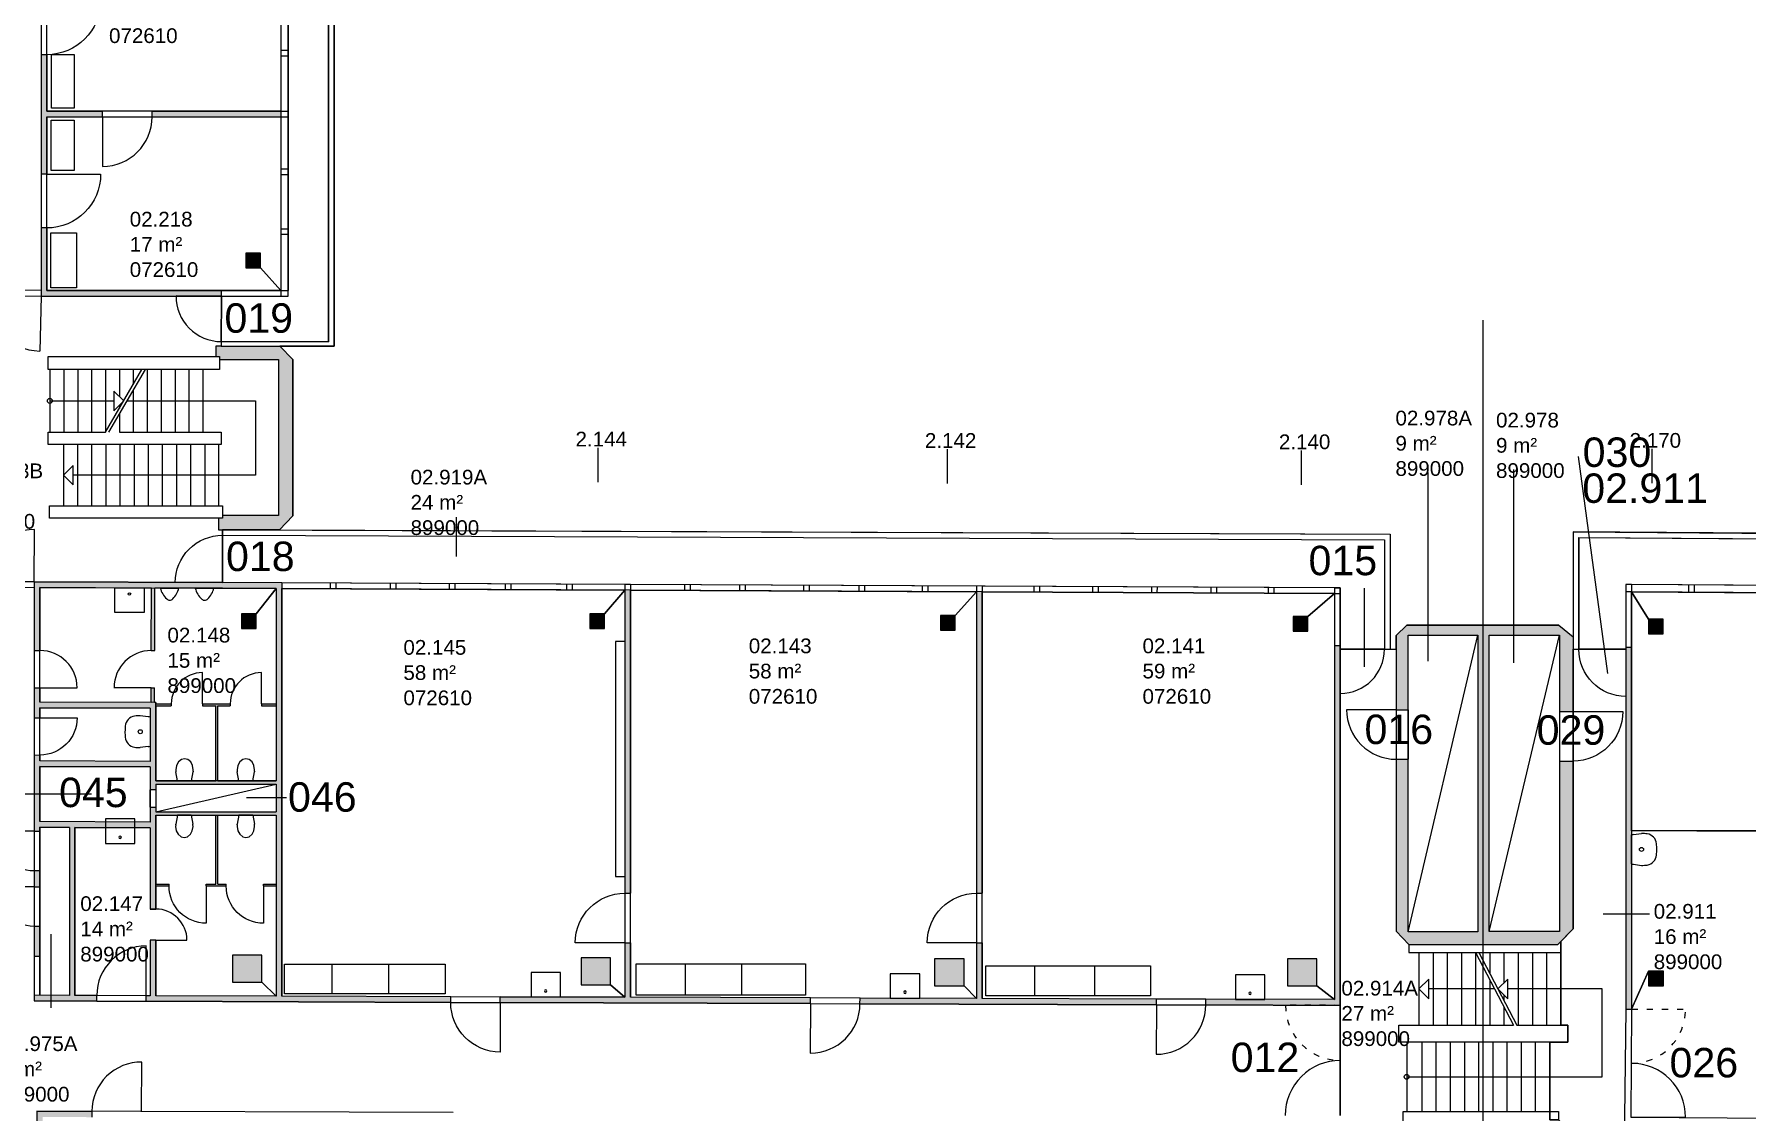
# Model space of a CAD drawing. Header units: metres. Extents: x -1 to 148, y -1 to 108.
# Drawn here: x 44.89 to 79.8, y 40.55 to 62.51 of the extents above; entities that cross this region are included whole.
import ezdxf

# ---------------------------------------------------------------- set-up
doc = ezdxf.new("R2010")
doc.units = ezdxf.units.M
doc.header["$MEASUREMENT"] = 0
doc.linetypes.add('ACAD_ISO03W100', pattern=[30, 12, -18])
doc.layers.get('0').update_dxf_attribs({"linetype": 'CONTINUOUS'})
doc.layers.add('Unchanged', color=8, linetype='CONTINUOUS')
doc.layers.add('Unchanged Layer Off', color=2, linetype='CONTINUOUS')
doc.styles.add('ARIAL', font='arial.ttf')

# ---------------------------------------------------------------- blocks, each defined once
blk = doc.blocks.new('Tuer')
at = {"layer": 'Unchanged'}
blk.add_line((0, 0), (0, 0.82), dxfattribs=at)
blk.add_arc((0, 0), 0.82, 90, 180, dxfattribs=at)
blk = doc.blocks.new('tueren')
at = {"layer": 'Unchanged', "linetype": 'ACAD_ISO03W100', "ltscale": 0.01}
blk.add_line((92.527, 97.642), (92.527, 98.708), dxfattribs=at)
at = {"layer": 'Unchanged'}
blk.add_line((94.658, 97.642), (94.658, 98.708), dxfattribs=at)
at = {"layer": 'Unchanged', "linetype": 'ACAD_ISO03W100', "ltscale": 0.01}
blk.add_arc((92.527, 97.642), 1.066, 360, 90, dxfattribs=at)
at = {"layer": 'Unchanged'}
blk.add_arc((94.658, 97.642), 1.066, 90, 180, dxfattribs=at)
blk = doc.blocks.new('Ausgussbecken')
at = {"layer": 'Unchanged'}
blk.add_lwpolyline([(-0.185, 0), (0.415, 0), (0.415, -0.5), (-0.185, -0.5)], close=True, dxfattribs=at)
at = {"layer": 'Unchanged', "linetype": 'Continuous'}
blk.add_circle((0.115, -0.124), 0.0253, dxfattribs=at)
blk = doc.blocks.new('Waschbecken')
at = {"layer": 'Unchanged', "linetype": 'Continuous'}
for p, q in [((-0.294, 0), (0.294, 0)), ((-0.302, -0.041), (-0.325, -0.203)), ((0.302, -0.041), (0.325, -0.203))]:
    blk.add_line(p, q, dxfattribs=at)
blk.add_circle((0, -0.201), 0.0409, dxfattribs=at)
for centre, radius, start, end in [((-0.217, -0.036), 0.0852, 154.6521, 183.1417), ((0.217, -0.036), 0.0852, 356.8585, 25.3109), ((0.288, -0.222), 0.613, 178.1599, 188.9411), ((-0.095, -0.283), 0.226, 188.9945, 265.2303), ((0.095, -0.283), 0.226, 274.824, 351.059), ((-0.288, -0.222), 0.613, 351.059, 1.8403), ((0.222, 3.518), 4.039, 265.2289, 266.846), ((-0.209, 3.3), 3.821, 273.1336, 274.8472)]:
    blk.add_arc(centre, radius, start, end, dxfattribs=at)
blk = doc.blocks.new('Urinal')
at = {"layer": 'Unchanged', "linetype": 'Continuous'}
blk.add_line((-0.19, 0), (0.19, 0), dxfattribs=at)
for centre, radius, start, end in [((0.239, 0.104), 0.441, 193.5791, 227.6623), ((0, -0.164), 0.0828, 225.0232, 318.9322), ((-0.239, 0.104), 0.441, 313.1365, 346.4209)]:
    blk.add_arc(centre, radius, start, end, dxfattribs=at)
blk = doc.blocks.new('WC')
at = {"layer": 'Unchanged', "linetype": 'Continuous'}
for p, q in [((-0.141, 0), (-0.176, -0.182)), ((0.141, 0), (-0.141, 0)), ((0.141, 0), (0.176, -0.182)), ((-0.176, -0.194), (-0.177, -0.226)), ((-0.177, -0.226), (-0.163, -0.315)), ((-0.176, -0.194), (-0.176, -0.182)), ((-0.163, -0.315), (-0.126, -0.385)), ((0.126, -0.385), (0.163, -0.315)), ((0.163, -0.315), (0.177, -0.226)), ((0.176, -0.194), (0.176, -0.182)), ((0.177, -0.226), (0.176, -0.194)), ((-0.126, -0.385), (-0.065, -0.436)), ((-0.065, -0.436), (0, -0.451)), ((0, -0.451), (0.065, -0.436)), ((0.065, -0.436), (0.126, -0.385))]:
    blk.add_line(p, q, dxfattribs=at)
blk = doc.blocks.new('Raumstempel')
at = {"layer": 'Unchanged', "linetype": 'ByBlock', "style": 'ARIAL'}
for tag, p in [('HOERSAALNUMMER', (0, 1.029)), ('ANZAHL PLAETZE', (0, 0.514)), ('RAUMNUMMER', (0, 0)), ('FLÄCHE', (0, -0.514)), ('INSTITUTSNUMMER1', (0, -1.029)), ('INSTITUTSNUMMER2', (0, -1.543))]:
    blk.add_attdef(tag, p, '', height=0.3, dxfattribs=at)

msp = doc.modelspace()

# ---------------------------------------------------------------- hatches: boundary and pattern name
at = {"layer": 'Unchanged'}
h = msp.add_hatch(color=256, dxfattribs=at)
h.paths.add_polyline_path([(45.031, 59.658), (45.146, 59.658), (45.146, 60.824), (46.285, 60.824), (46.285, 60.939), (45.146, 60.939), (45.146, 62.09), (45.031, 62.09)])
h.paths.add_polyline_path([(48.708, 57.167), (48.708, 57.282), (45.146, 57.282), (45.146, 58.558), (45.031, 58.558), (45.031, 57.167)])
h.paths.add_polyline_path([(49.917, 60.824), (49.917, 60.939), (47.295, 60.939), (47.295, 60.824)])
for points in [[(49.504, 57.744), (49.504, 58.044), (49.204, 58.044), (49.204, 57.744)], [(49.87, 52.695), (48.731, 52.695), (48.731, 52.645), (48.647, 52.645), (48.647, 52.409), (49.891, 52.405), (50.164, 52.694), (50.164, 55.876), (49.901, 56.148), (48.592, 56.148), (48.592, 55.936), (48.67, 55.936), (48.67, 55.876), (49.87, 55.876)], [(49.939, 51.326), (48.73, 51.33), (48.73, 51.215), (49.824, 51.211), (49.939, 51.211)], [(49.419, 50.393), (49.419, 50.693), (49.119, 50.693), (49.119, 50.393)], [(56.519, 50.396), (56.519, 50.696), (56.219, 50.696), (56.219, 50.396)], [(63.666, 50.359), (63.666, 50.659), (63.366, 50.659), (63.366, 50.359)], [(70.857, 50.342), (70.857, 50.642), (70.557, 50.642), (70.557, 50.342)], [(75.97, 50.461), (72.873, 50.461), (72.655, 50.249), (72.655, 49.972), (72.902, 49.972), (72.902, 50.26), (74.32, 50.26), (74.549, 50.26), (75.983, 50.26), (75.983, 49.972), (76.264, 49.972), (76.264, 50.223)], [(78.1, 50.284), (78.1, 50.584), (77.8, 50.584), (77.8, 50.284)], [(77.454, 50.011), (77.339, 50.011), (77.339, 42.634), (77.454, 42.633)], [(48.935, 43.734), (48.935, 43.184), (49.535, 43.184), (49.535, 43.734)], [(56.042, 43.684), (56.042, 43.134), (56.642, 43.134), (56.642, 43.684)], [(63.247, 43.66), (63.247, 43.11), (63.847, 43.11), (63.847, 43.66)], [(70.44, 43.66), (70.44, 43.11), (71.04, 43.11), (71.04, 43.66)], [(78.101, 43.112), (78.101, 43.412), (77.801, 43.412), (77.801, 43.112)]]:
    msp.add_hatch(color=256, dxfattribs=at).paths.add_polyline_path(points)
h = msp.add_hatch(color=256, dxfattribs=at)
h.paths.add_polyline_path([(48.73, 51.33), (44.893, 51.343), (44.893, 49.946), (45.008, 49.946), (45.008, 51.228), (47.283, 51.22), (47.279, 49.946), (47.349, 49.946), (47.353, 51.22), (48.73, 51.215)])
h.paths.add_polyline_path([(47.686, 48.86), (47.371, 48.86), (47.371, 48.884), (47.345, 48.884), (47.346, 49.186), (47.276, 49.186), (47.275, 48.884), (45.008, 48.892), (45.008, 49.186), (44.893, 49.186), (44.893, 48.577), (45.008, 48.576), (45.008, 48.777), (47.256, 48.769), (47.256, 47.687), (45.008, 47.695), (45.008, 47.816), (44.893, 47.817), (44.893, 46.261), (45.008, 46.261), (45.008, 46.343), (45.608, 46.341), (45.608, 42.916), (44.893, 42.918), (44.893, 42.803), (46.167, 42.799), (46.167, 42.914), (45.723, 42.916), (45.723, 46.34), (47.256, 46.335), (47.256, 44.677), (47.371, 44.677), (47.371, 45.147), (47.64, 45.147), (47.64, 45.187), (47.371, 45.187), (47.371, 46.587), (48.597, 46.587), (48.597, 45.187), (48.4, 45.187), (48.4, 45.147), (48.806, 45.147), (48.806, 45.187), (48.637, 45.187), (48.637, 46.587), (49.824, 46.587), (49.824, 45.187), (49.566, 45.187), (49.566, 45.147), (49.824, 45.147), (49.824, 42.902), (47.371, 42.91), (47.371, 44.042), (47.256, 44.042), (47.256, 42.91), (47.177, 42.911), (47.177, 42.796), (53.383, 42.775), (53.383, 42.89), (49.939, 42.902), (49.939, 51.211), (49.824, 51.211), (49.824, 48.86), (49.523, 48.86), (49.523, 48.82), (49.824, 48.82), (49.824, 47.29), (48.637, 47.29), (48.637, 48.82), (48.888, 48.82), (48.888, 48.86), (48.321, 48.86), (48.321, 48.82), (48.597, 48.82), (48.597, 47.29), (47.371, 47.29), (47.371, 48.82), (47.686, 48.82)])
h.paths.add_polyline_path([(47.256, 47.572), (47.256, 47.104), (47.371, 47.104), (47.371, 47.22), (49.824, 47.22), (49.824, 46.657), (47.371, 46.657), (47.371, 46.75), (47.256, 46.75), (47.256, 46.45), (45.008, 46.458), (45.008, 47.58)], flags=16)
h.paths.add_polyline_path([(45.008, 45.461), (44.893, 45.461), (44.893, 45.13), (45.008, 45.13)], flags=17)
h.paths.add_polyline_path([(45.008, 44.33), (44.893, 44.33), (44.893, 43.718), (45.008, 43.718)], flags=17)
h = msp.add_hatch(color=256, dxfattribs=at)
h.paths.add_polyline_path([(64.218, 51.144), (64.103, 51.144), (64.103, 44.999), (64.218, 44.999)])
h.paths.add_polyline_path([(56.932, 44.999), (57.047, 44.999), (57.047, 51.177), (56.932, 51.178)])
h = msp.add_hatch(color=256, dxfattribs=at)
h.paths.add_polyline_path([(60.715, 42.75), (60.716, 42.865), (57.047, 42.878), (57.047, 43.989), (56.932, 43.989), (56.932, 42.878), (54.393, 42.887), (54.393, 42.772)])
h.paths.add_polyline_path([(67.766, 42.727), (67.766, 42.842), (64.218, 42.854), (64.218, 43.989), (64.103, 43.989), (64.103, 42.854), (61.726, 42.862), (61.725, 42.747)])
h.paths.add_polyline_path([(68.776, 42.838), (68.776, 42.723), (71.514, 42.714), (71.514, 50.047), (71.399, 50.047), (71.399, 42.83)])
h = msp.add_hatch(color=256, dxfattribs=at)
h.paths.add_polyline_path([(76.264, 49.972), (75.983, 49.972), (75.983, 48.704), (76.264, 48.704)], flags=17)
h.paths.add_polyline_path([(74.549, 50.26), (74.32, 50.26), (74.32, 44.215), (72.902, 44.215), (72.902, 47.729), (72.655, 47.729), (72.655, 44.224), (72.912, 43.957), (75.951, 43.957), (76.264, 44.274), (76.264, 47.694), (75.983, 47.694), (75.983, 44.22), (74.549, 44.22)])
h.paths.add_polyline_path([(72.902, 49.972), (72.655, 49.972), (72.655, 48.739), (72.902, 48.739)], flags=17)
h = msp.add_hatch(color=256, dxfattribs=at)
h.paths.add_polyline_path([(45.062, 40.44), (46.068, 40.434), (46.068, 40.555), (44.947, 40.556), (44.947, 34.446), (45.062, 34.446), (45.062, 36.835), (46.068, 36.832), (49.752, 36.82), (49.752, 36.935), (46.069, 36.947), (45.062, 36.95)])
h.paths.add_polyline_path([(45.062, 33.436), (44.947, 33.436), (44.947, 30.926), (45.062, 30.926), (45.062, 32.206)])
h.paths.add_polyline_path([(45.062, 29.916), (44.947, 29.916), (44.947, 27.242), (45.062, 27.242), (45.062, 28.649)])
h.paths.add_polyline_path([(46.068, 29.811), (45.062, 29.811), (45.062, 29.692), (46.068, 29.692)])
h.paths.add_polyline_path([(49.847, 29.795), (47.079, 29.804), (47.078, 29.689), (49.847, 29.68), (49.847, 29.68)])
h.paths.add_polyline_path([(49.847, 32.19), (45.062, 32.206), (45.062, 32.085), (49.847, 32.075), (49.847, 32.075)])

# ---------------------------------------------------------------- linework, layer by layer
for p, q in [((50.888, 56.239), (50.888, 84.891)), ((51.003, 56.148), (51.003, 84.776)), ((49.917, 64.586), (49.917, 60.939)), ((50.067, 64.586), (50.067, 60.939)), ((49.917, 62.18), (50.067, 62.18)), ((45.146, 62.09), (45.031, 62.09)), ((45.031, 62.09), (45.031, 59.658)), ((45.146, 62.09), (45.146, 60.939)), ((49.917, 62.065), (50.067, 62.065)), ((45.146, 60.939), (46.285, 60.939)), ((45.146, 60.824), (46.285, 60.824)), ((45.146, 60.824), (45.146, 59.658)), ((46.285, 60.824), (46.285, 60.939)), ((47.295, 60.824), (47.295, 60.939)), ((47.295, 60.939), (49.917, 60.939)), ((47.295, 60.824), (49.917, 60.824)), ((49.917, 60.939), (49.917, 57.282)), ((49.917, 60.939), (50.067, 60.939)), ((49.917, 60.824), (50.067, 60.824)), ((50.067, 60.939), (50.067, 57.282)), ((49.917, 59.764), (50.067, 59.764)), ((45.146, 59.658), (45.031, 59.658)), ((49.917, 59.649), (50.067, 59.649)), ((45.146, 58.558), (45.031, 58.558)), ((45.031, 58.558), (45.031, 57.167)), ((45.146, 58.558), (45.146, 57.282)), ((49.917, 58.544), (50.067, 58.544)), ((49.917, 58.429), (50.067, 58.429)), ((45.146, 57.282), (48.708, 57.282)), ((48.708, 57.167), (48.708, 57.282)), ((48.708, 57.282), (50.067, 57.282)), ((49.917, 57.282), (49.917, 57.167)), ((50.067, 57.167), (50.067, 57.282)), ((45.031, 57.167), (45.007, 56.05)), ((45.031, 57.167), (48.708, 57.167)), ((48.708, 57.167), (48.705, 56.242)), ((48.708, 57.167), (50.067, 57.167)), ((48.705, 56.242), (50.888, 56.239)), ((48.705, 56.242), (48.705, 56.148)), ((45.177, 55.671), (45.177, 55.936)), ((45.177, 55.936), (48.67, 55.936)), ((48.705, 56.148), (48.592, 56.148)), ((48.592, 56.148), (48.592, 55.936)), ((48.67, 55.936), (48.67, 55.817)), ((48.67, 55.876), (49.87, 55.876)), ((48.705, 56.148), (49.901, 56.148)), ((49.87, 55.876), (49.87, 52.695)), ((49.901, 56.148), (51.003, 56.148)), ((50.164, 55.876), (49.901, 56.148)), ((50.164, 52.694), (50.164, 55.876)), ((48.67, 55.671), (45.177, 55.671)), ((45.211, 55.671), (45.211, 54.396)), ((45.494, 55.671), (45.494, 54.396)), ((45.778, 55.671), (45.778, 54.396)), ((46.062, 55.671), (46.062, 54.396)), ((46.345, 55.671), (46.345, 54.396)), ((46.345, 54.396), (47.089, 55.671)), ((46.415, 54.398), (47.159, 55.672)), ((46.629, 55.671), (46.629, 55.122)), ((46.912, 55.671), (46.912, 55.368)), ((47.196, 55.671), (47.196, 54.396)), ((47.48, 55.671), (47.48, 54.396)), ((47.763, 55.671), (47.763, 54.396)), ((48.047, 55.671), (48.047, 54.396)), ((48.327, 55.671), (48.327, 54.396)), ((48.67, 55.817), (48.67, 55.671)), ((46.517, 55.234), (46.517, 54.834)), ((46.517, 55.234), (46.717, 55.034)), ((46.912, 55.249), (46.912, 54.396)), ((45.211, 55.034), (46.517, 55.034)), ((46.717, 55.034), (46.517, 54.834)), ((46.629, 54.945), (46.629, 54.882)), ((46.787, 55.034), (49.401, 55.034)), ((49.401, 55.034), (49.401, 53.52)), ((46.629, 54.763), (46.629, 54.396)), ((45.487, 54.146), (45.487, 52.894)), ((45.775, 54.146), (45.775, 52.894)), ((46.063, 54.146), (46.063, 52.894)), ((46.351, 54.146), (46.351, 52.894)), ((46.639, 54.146), (46.639, 52.894)), ((46.927, 54.146), (46.927, 52.894)), ((47.215, 54.146), (47.215, 52.894)), ((47.503, 54.146), (47.503, 52.894)), ((47.791, 54.146), (47.791, 52.894)), ((48.079, 54.146), (48.079, 52.894)), ((48.367, 54.146), (48.367, 52.894)), ((48.653, 52.894), (48.653, 54.146)), ((45.487, 53.52), (45.687, 53.72)), ((45.687, 53.32), (45.487, 53.52)), ((45.687, 53.32), (45.687, 53.72)), ((49.401, 53.52), (45.687, 53.52)), ((73.303, 53.577), (73.303, 49.726)), ((75.044, 53.634), (75.044, 49.698)), ((45.201, 52.645), (45.201, 52.894)), ((45.201, 52.894), (48.731, 52.894)), ((48.731, 52.894), (48.731, 52.645)), ((44.893, 51.343), (44.897, 52.413)), ((48.731, 52.645), (45.201, 52.645)), ((48.647, 52.645), (48.647, 52.409)), ((48.647, 52.409), (48.731, 52.409)), ((48.73, 52.294), (48.731, 52.409)), ((49.87, 52.695), (48.731, 52.695)), ((48.731, 52.409), (49.891, 52.405)), ((49.891, 52.405), (50.164, 52.694)), ((49.891, 52.405), (72.53, 52.317)), ((53.493, 52.664), (53.493, 51.865)), ((76.264, 52.365), (104.79, 52.162)), ((76.264, 52.365), (76.264, 50.223)), ((48.73, 52.294), (72.415, 52.203)), ((48.73, 52.294), (48.73, 51.33)), ((72.415, 52.203), (72.415, 49.972)), ((72.53, 52.317), (72.53, 49.972)), ((76.379, 52.249), (104.905, 52.046)), ((76.379, 52.249), (76.379, 49.972)), ((44.893, 51.343), (44.893, 49.946)), ((48.73, 51.33), (44.893, 51.343)), ((49.939, 51.326), (48.73, 51.33)), ((49.939, 51.326), (49.939, 51.211)), ((57.047, 51.292), (49.939, 51.326)), ((50.923, 51.321), (50.923, 51.206)), ((51.038, 51.321), (51.038, 51.206)), ((52.151, 51.316), (52.151, 51.2)), ((52.266, 51.315), (52.266, 51.2)), ((45.008, 51.228), (45.008, 49.946)), ((47.283, 51.22), (45.008, 51.228)), ((47.279, 49.946), (47.283, 51.22)), ((47.349, 49.946), (47.353, 51.22)), ((48.73, 51.215), (47.353, 51.22)), ((49.824, 51.211), (48.73, 51.215)), ((49.824, 51.211), (49.824, 48.86)), ((57.047, 51.177), (49.939, 51.211)), ((49.939, 51.211), (49.939, 42.902)), ((53.352, 51.31), (53.352, 51.195)), ((53.467, 51.309), (53.467, 51.194)), ((54.494, 51.305), (54.493, 51.189)), ((54.609, 51.304), (54.608, 51.189)), ((55.744, 51.299), (55.743, 51.184)), ((55.859, 51.298), (55.858, 51.183)), ((56.932, 51.293), (56.932, 51.178)), ((56.932, 51.178), (56.932, 44.999)), ((57.047, 51.293), (57.047, 51.177)), ((64.218, 51.259), (57.047, 51.292)), ((57.047, 51.177), (57.047, 44.999)), ((64.218, 51.144), (57.047, 51.177)), ((58.147, 51.287), (58.146, 51.172)), ((58.262, 51.287), (58.261, 51.172)), ((59.266, 51.282), (59.266, 51.167)), ((59.381, 51.282), (59.381, 51.166)), ((60.571, 51.276), (60.571, 51.161)), ((60.686, 51.275), (60.686, 51.16)), ((61.701, 51.271), (61.7, 51.156)), ((61.816, 51.27), (61.815, 51.155)), ((62.992, 51.265), (62.991, 51.15)), ((63.107, 51.264), (63.106, 51.149)), ((64.103, 51.259), (64.103, 51.144)), ((64.103, 51.144), (64.103, 44.999)), ((71.399, 51.225), (64.218, 51.259)), ((64.218, 51.259), (64.218, 51.144)), ((71.399, 51.11), (64.218, 51.144)), ((64.218, 51.144), (64.218, 44.999)), ((65.269, 51.254), (65.268, 51.139)), ((65.384, 51.253), (65.383, 51.138)), ((66.467, 51.248), (66.466, 51.133)), ((66.582, 51.248), (66.581, 51.133)), ((67.665, 51.243), (67.664, 51.128)), ((67.78, 51.242), (67.779, 51.127)), ((68.877, 51.237), (68.876, 51.122)), ((68.992, 51.236), (68.991, 51.121)), ((70.043, 51.231), (70.043, 51.116)), ((70.158, 51.231), (70.158, 51.116)), ((71.399, 51.225), (71.399, 50.047)), ((71.399, 51.225), (71.514, 51.225)), ((71.399, 51.11), (71.514, 51.11)), ((71.514, 51.225), (71.514, 50.047)), ((77.339, 51.291), (77.339, 50.011)), ((77.454, 51.291), (77.339, 51.291)), ((77.454, 51.141), (77.339, 51.141)), ((77.454, 51.291), (77.454, 50.011)), ((82.309, 51.259), (77.454, 51.291)), ((82.309, 51.109), (77.454, 51.141)), ((78.615, 51.283), (78.614, 51.133)), ((78.73, 51.282), (78.729, 51.132)), ((72.873, 50.461), (72.655, 50.249)), ((75.97, 50.461), (76.264, 50.223)), ((44.893, 49.946), (45.008, 49.946)), ((47.279, 49.946), (47.349, 49.946)), ((56.932, 50.13), (56.744, 50.13)), ((56.744, 50.13), (56.744, 45.338)), ((71.399, 50.047), (71.514, 50.047)), ((71.399, 50.047), (71.399, 42.83)), ((71.514, 50.047), (71.514, 42.714)), ((71.514, 49.972), (72.415, 49.972)), ((72.415, 49.972), (72.655, 49.972)), ((72.902, 50.26), (74.32, 50.26)), ((72.902, 49.972), (72.902, 50.26)), ((72.902, 44.215), (74.32, 50.26)), ((72.902, 48.739), (72.902, 49.972)), ((74.32, 50.26), (74.32, 44.215)), ((74.549, 44.22), (74.549, 50.26)), ((74.549, 50.26), (75.983, 50.26)), ((74.549, 44.22), (75.983, 50.26)), ((75.983, 50.26), (75.983, 49.972)), ((75.983, 49.972), (75.983, 48.704)), ((76.264, 49.972), (76.379, 49.972)), ((76.379, 49.972), (77.339, 49.971)), ((77.339, 50.011), (77.454, 50.011)), ((77.339, 50.011), (77.339, 42.634)), ((77.454, 50.011), (77.454, 42.633)), ((44.893, 49.186), (45.008, 49.186)), ((44.893, 49.186), (44.893, 48.577)), ((45.008, 49.186), (45.008, 48.892)), ((47.275, 48.884), (45.008, 48.892)), ((47.276, 49.186), (46.516, 49.186)), ((47.275, 48.884), (47.276, 49.186)), ((47.276, 49.186), (47.346, 49.186)), ((47.345, 48.884), (47.346, 49.186)), ((47.371, 48.884), (47.345, 48.884)), ((47.371, 48.884), (47.371, 48.86)), ((44.893, 48.577), (45.008, 48.576)), ((47.256, 48.769), (45.008, 48.777)), ((45.008, 48.777), (45.008, 48.576)), ((47.256, 48.769), (47.256, 47.687)), ((47.371, 48.86), (47.686, 48.86)), ((47.371, 48.82), (47.686, 48.82)), ((47.371, 48.82), (47.371, 47.29)), ((47.686, 48.86), (47.686, 48.82)), ((48.321, 48.86), (48.321, 48.82)), ((48.321, 48.86), (48.888, 48.86)), ((48.321, 48.82), (48.597, 48.82)), ((48.597, 47.29), (48.597, 48.82)), ((48.637, 47.29), (48.637, 48.82)), ((48.637, 48.82), (48.888, 48.82)), ((48.888, 48.86), (48.888, 48.82)), ((49.523, 48.86), (49.523, 48.82)), ((49.523, 48.86), (49.824, 48.86)), ((49.523, 48.82), (49.824, 48.82)), ((49.824, 48.82), (49.824, 47.29)), ((72.655, 48.739), (72.902, 48.739)), ((72.902, 48.739), (72.902, 47.729)), ((75.983, 48.704), (76.264, 48.704)), ((75.983, 48.704), (75.983, 47.694)), ((44.893, 47.817), (45.008, 47.816)), ((44.893, 47.817), (44.893, 46.261)), ((45.008, 47.816), (45.008, 47.695)), ((47.256, 47.687), (45.008, 47.695)), ((47.256, 47.572), (45.008, 47.58)), ((45.008, 47.58), (45.008, 46.458)), ((47.256, 47.572), (47.256, 47.104)), ((72.655, 47.729), (72.902, 47.729)), ((72.902, 44.215), (72.902, 47.729)), ((75.983, 47.694), (76.264, 47.694)), ((75.983, 47.694), (75.983, 44.22)), ((47.371, 47.29), (48.597, 47.29)), ((47.371, 47.22), (49.824, 47.22)), ((47.371, 46.657), (49.824, 47.22)), ((47.371, 47.22), (47.371, 47.104)), ((48.637, 47.29), (49.824, 47.29)), ((49.824, 47.22), (49.824, 46.657)), ((44.302, 47.024), (46.058, 47.024)), ((47.371, 47.104), (47.256, 47.104)), ((47.256, 46.45), (45.008, 46.458)), ((47.256, 46.75), (47.371, 46.75)), ((47.256, 46.75), (47.256, 46.45)), ((47.371, 46.75), (47.371, 46.657)), ((47.371, 46.657), (49.824, 46.657)), ((47.371, 46.587), (48.597, 46.587)), ((47.371, 46.587), (47.371, 45.187)), ((48.597, 45.187), (48.597, 46.587)), ((48.637, 45.187), (48.637, 46.587)), ((48.637, 46.587), (49.824, 46.587)), ((49.824, 46.587), (49.824, 45.187)), ((44.893, 46.261), (45.008, 46.261)), ((45.608, 46.341), (45.008, 46.343)), ((45.008, 46.343), (45.008, 46.261)), ((45.008, 46.261), (45.008, 45.461)), ((45.608, 46.341), (45.608, 42.916)), ((47.256, 46.335), (45.723, 46.34)), ((45.723, 46.34), (45.723, 42.916)), ((47.256, 46.335), (47.256, 44.677)), ((44.893, 45.461), (45.008, 45.461)), ((44.893, 45.461), (44.893, 45.13)), ((45.008, 45.461), (45.008, 45.13)), ((44.893, 45.13), (45.008, 45.13)), ((45.008, 45.13), (45.008, 44.33)), ((47.371, 45.187), (47.64, 45.187)), ((47.371, 45.147), (47.64, 45.147)), ((47.371, 45.147), (47.371, 44.677)), ((47.64, 45.147), (47.64, 45.187)), ((48.4, 45.147), (48.4, 45.187)), ((48.4, 45.187), (48.597, 45.187)), ((48.4, 45.147), (48.806, 45.147)), ((48.637, 45.187), (48.806, 45.187)), ((48.806, 45.147), (48.806, 45.187)), ((49.566, 45.147), (49.566, 45.187)), ((49.566, 45.187), (49.824, 45.187)), ((49.566, 45.147), (49.824, 45.147)), ((49.824, 45.147), (49.824, 42.902)), ((56.744, 45.338), (56.932, 45.338)), ((56.932, 44.999), (57.047, 44.999)), ((64.103, 44.999), (64.218, 44.999)), ((47.371, 44.677), (47.256, 44.677)), ((76.876, 44.578), (77.816, 44.577)), ((44.893, 44.33), (45.008, 44.33)), ((44.893, 44.33), (44.893, 43.718)), ((45.008, 44.33), (45.008, 43.718)), ((45.237, 42.666), (45.237, 44.166)), ((47.371, 44.042), (47.256, 44.042)), ((47.256, 44.042), (47.256, 42.91)), ((47.371, 44.042), (47.371, 42.91)), ((56.932, 43.989), (57.047, 43.989)), ((56.932, 43.989), (56.932, 42.878)), ((57.047, 43.989), (57.047, 42.878)), ((64.103, 43.989), (63.093, 43.989)), ((64.103, 43.989), (64.218, 43.989)), ((64.103, 43.989), (64.103, 42.854)), ((64.218, 43.989), (64.218, 42.854)), ((72.655, 44.224), (72.912, 43.957)), ((74.32, 44.215), (72.902, 44.215)), ((75.983, 44.22), (74.549, 44.22)), ((75.951, 43.957), (76.264, 44.274)), ((76.009, 43.789), (76.009, 44.016)), ((44.893, 43.718), (45.008, 43.718)), ((45.008, 43.718), (45.005, 42.918)), ((47.177, 42.911), (47.177, 43.921)), ((72.912, 43.957), (72.912, 43.789)), ((72.912, 43.789), (76.009, 43.789)), ((73.118, 43.789), (73.118, 42.309)), ((73.407, 43.789), (73.407, 42.309)), ((73.696, 43.789), (73.696, 42.309)), ((73.985, 43.789), (73.985, 42.309)), ((74.274, 43.789), (74.274, 42.309)), ((74.274, 43.789), (75.049, 42.309)), ((74.342, 43.789), (75.117, 42.309)), ((74.563, 43.789), (74.563, 43.367)), ((74.852, 43.789), (74.852, 43.171)), ((75.141, 43.789), (75.141, 42.309)), ((75.43, 43.789), (75.43, 42.309)), ((75.719, 43.789), (75.719, 42.309)), ((76.009, 43.789), (76.009, 42.309)), ((50.969, 42.949), (50.969, 43.555)), ((52.115, 43.555), (52.115, 42.949)), ((58.163, 43.559), (58.163, 42.922)), ((59.319, 42.922), (59.319, 43.559)), ((65.28, 43.522), (65.28, 42.909)), ((66.515, 42.909), (66.515, 43.522)), ((73.118, 43.049), (73.318, 43.249)), ((73.318, 42.849), (73.118, 43.049)), ((73.318, 42.849), (73.318, 43.249)), ((74.662, 43.049), (73.318, 43.049)), ((74.563, 43.237), (74.563, 42.309)), ((74.729, 43.049), (74.929, 43.249)), ((74.929, 42.849), (74.729, 43.049)), ((74.929, 42.849), (74.929, 43.249)), ((76.009, 43.049), (74.929, 43.049)), ((76.853, 43.049), (76.009, 43.049)), ((76.853, 41.257), (76.853, 43.049)), ((44.893, 42.918), (44.893, 42.803)), ((45.608, 42.916), (44.893, 42.918)), ((46.167, 42.799), (44.893, 42.803)), ((46.167, 42.914), (45.723, 42.916)), ((46.167, 42.799), (46.167, 42.914)), ((47.177, 42.796), (47.177, 42.911)), ((47.256, 42.91), (47.177, 42.911)), ((53.383, 42.775), (47.177, 42.796)), ((49.824, 42.902), (47.371, 42.91)), ((53.383, 42.89), (49.939, 42.902)), ((53.383, 42.775), (53.383, 42.89)), ((54.393, 42.772), (54.393, 42.887)), ((56.932, 42.878), (54.393, 42.887)), ((60.715, 42.75), (54.393, 42.772)), ((60.716, 42.865), (57.047, 42.878)), ((60.715, 42.75), (60.716, 42.865)), ((61.725, 42.747), (61.726, 42.862)), ((67.766, 42.727), (61.725, 42.747)), ((64.103, 42.854), (61.726, 42.862)), ((67.766, 42.842), (64.218, 42.854)), ((67.766, 42.727), (67.766, 42.842)), ((71.399, 42.83), (68.776, 42.838)), ((68.776, 42.723), (68.776, 42.838)), ((71.514, 42.714), (68.776, 42.723)), ((74.852, 42.926), (74.852, 42.815)), ((74.852, 42.686), (74.852, 42.309)), ((77.339, 42.634), (77.454, 42.633)), ((72.869, 41.965), (72.869, 40.548)), ((73.184, 40.548), (73.184, 41.965)), ((73.473, 40.548), (73.473, 41.965)), ((73.762, 40.548), (73.762, 41.965)), ((74.051, 40.548), (74.051, 41.965)), ((74.34, 40.548), (74.34, 41.965)), ((74.629, 40.548), (74.629, 41.965)), ((74.918, 40.548), (74.918, 41.965)), ((75.207, 40.548), (75.207, 41.965)), ((75.496, 40.548), (75.496, 41.965)), ((75.785, 40.548), (75.785, 41.965)), ((72.869, 41.257), (76.853, 41.257)), ((44.947, 40.556), (44.947, 34.446)), ((44.947, 40.556), (46.068, 40.555)), ((46.068, 40.555), (46.068, 40.434)), ((72.798, 40.317), (72.798, 40.548)), ((72.798, 40.548), (75.964, 40.548)), ((75.964, 40.548), (75.964, 40.379))]:
    msp.add_line(p, q, dxfattribs=at)
at = {"layer": 'Unchanged', "ltscale": 0.025}
for p, q in [((74.427, 26.572), (74.427, 56.68)), ((76.009, 44.016), (76.264, 44.274)), ((76.009, 42.309), (76.009, 44.016)), ((76.154, 42.309), (76.009, 42.309)), ((76.154, 41.965), (76.154, 42.309)), ((75.785, 40.379), (75.785, 41.965)), ((75.785, 41.965), (76.154, 41.965))]:
    msp.add_line(p, q, dxfattribs=at)
at = {"layer": 'Unchanged', "ltscale": 0.01}
for p, q in [((47.256, 46.75), (47.256, 47.104)), ((47.371, 47.104), (47.371, 46.75)), ((82.194, 46.269), (77.454, 46.269))]:
    msp.add_line(p, q, dxfattribs=at)
at = {"layer": 'Unchanged', "linetype": 'ACAD_ISO03W100', "ltscale": 0.01}
msp.add_line((71.514, 42.714), (70.398, 42.718), dxfattribs=at)
at = {"layer": 'Unchanged'}
for points in [[(45.706, 60.998), (45.243, 60.998), (45.243, 62.095), (45.706, 62.095)], [(45.706, 59.733), (45.239, 59.733), (45.239, 60.758), (45.706, 60.758)], [(45.754, 57.341), (45.233, 57.341), (45.233, 58.459), (45.754, 58.459)], [(49.204, 57.744), (49.504, 57.744), (49.504, 58.044), (49.204, 58.044)], [(49.119, 50.393), (49.419, 50.393), (49.419, 50.693), (49.119, 50.693)], [(56.219, 50.396), (56.519, 50.396), (56.519, 50.696), (56.219, 50.696)], [(63.366, 50.359), (63.666, 50.359), (63.666, 50.659), (63.366, 50.659)], [(70.557, 50.342), (70.857, 50.342), (70.857, 50.642), (70.557, 50.642)], [(77.8, 50.284), (78.1, 50.284), (78.1, 50.584), (77.8, 50.584)], [(48.935, 43.184), (49.535, 43.184), (49.535, 43.734), (48.935, 43.734)], [(56.042, 43.134), (56.642, 43.134), (56.642, 43.684), (56.042, 43.684)], [(63.247, 43.11), (63.847, 43.11), (63.847, 43.66), (63.247, 43.66)], [(70.44, 43.11), (71.04, 43.11), (71.04, 43.66), (70.44, 43.66)], [(53.267, 42.949), (49.995, 42.949), (49.995, 43.555), (53.267, 43.555)], [(60.611, 42.922), (57.165, 42.922), (57.165, 43.559), (60.611, 43.559)], [(67.649, 42.909), (64.292, 42.909), (64.292, 43.522), (67.649, 43.522)], [(77.801, 43.112), (78.101, 43.112), (78.101, 43.412), (77.801, 43.412)]]:
    msp.add_lwpolyline(points, close=True, dxfattribs=at)
for points in [[(46.629, 54.396), (48.701, 54.396), (48.701, 54.146), (45.176, 54.146), (45.176, 54.396), (46.345, 54.396)], [(75.97, 50.461), (72.873, 50.461)], [(72.655, 50.249), (72.655, 49.972)], [(72.655, 49.972), (72.655, 48.739)], [(76.264, 48.704), (76.264, 49.972)], [(72.655, 47.729), (72.655, 44.224)], [(76.264, 44.274), (76.264, 47.694)], [(72.912, 43.957), (75.951, 43.957)], [(75.117, 42.309), (76.154, 42.309), (76.154, 41.965), (72.71, 41.965), (72.71, 42.309), (75.049, 42.309)]]:
    msp.add_lwpolyline(points, dxfattribs=at)
for centre in [(45.211, 55.034), (72.869, 41.257)]:
    msp.add_circle(centre, 0.05, dxfattribs=at)
for centre, radius, start, end in [((45.031, 57.167), 1.117, 178.7442, 268.7442), ((44.893, 51.343), 1.07, 89.8007, 179.8007), ((47.279, 49.186), 0.76, 90, 180), ((71.514, 40.467), 1.124, 89.8081, 179.8081)]:
    msp.add_arc(centre, radius, start, end, dxfattribs=at)
at = {"layer": 'Unchanged', "linetype": 'ACAD_ISO03W100', "ltscale": 0.01}
msp.add_arc((71.521, 42.714), 1.124, 179.8088, 269.8081, dxfattribs=at)
at = {"layer": 'Unchanged Layer Off', "ltscale": 0.025}
for p, q in [((56.378, 54.08), (56.378, 53.38)), ((63.501, 54.052), (63.501, 53.352)), ((70.717, 54.024), (70.717, 53.324)), ((77.866, 54.054), (77.866, 53.354))]:
    msp.add_line(p, q, dxfattribs=at)
at = {"layer": 'Unchanged Layer Off'}
for p, q in [((76.363, 53.903), (76.964, 49.477)), ((72, 51.22), (72, 49.612)), ((50.033, 46.942), (49.219, 46.942))]:
    msp.add_line(p, q, dxfattribs=at)
at = {"layer": 'Unchanged Layer Off', "flags": 128}
for points in [[(71.553, 87.055), (72.501, 87.055), (72.501, 84.815), (50.888, 84.891), (50.888, 56.239), (48.705, 56.242), (48.708, 57.167), (50.067, 57.167), (50.067, 85.774), (71.553, 85.774), (71.553, 87.055)], [(45.146, 64.471), (49.917, 64.471), (49.917, 60.939), (45.146, 60.939), (45.146, 64.471)], [(45.146, 60.824), (49.917, 60.824), (49.917, 57.282), (49.504, 57.744), (49.504, 58.044), (49.204, 58.044), (49.204, 57.744), (49.504, 57.744), (49.917, 57.282), (45.146, 57.282)], [(48.73, 52.294), (72.415, 52.203), (72.415, 49.972), (71.514, 49.972), (71.514, 51.225), (57.047, 51.292), (56.932, 51.293), (49.939, 51.326), (48.73, 51.33), (48.73, 52.294)], [(45.008, 51.228), (49.824, 51.211), (49.419, 50.693), (49.119, 50.693), (49.119, 50.393), (49.419, 50.393), (49.419, 50.693), (49.824, 51.211), (49.824, 47.29), (47.371, 47.29), (47.371, 48.884), (45.008, 48.892), (45.008, 49.186), (45.008, 49.946)], [(49.939, 51.211), (56.932, 51.178), (56.519, 50.696), (56.219, 50.696), (56.219, 50.396), (56.519, 50.396), (56.519, 50.696), (56.932, 51.178), (56.932, 44.999), (56.932, 43.989), (56.932, 42.878), (56.642, 43.134), (56.642, 43.684), (56.042, 43.684), (56.042, 43.134), (56.642, 43.134), (56.932, 42.878), (54.393, 42.878), (53.383, 42.89), (49.939, 42.902)], [(57.047, 51.177), (64.103, 51.144), (63.666, 50.659), (63.366, 50.659), (63.366, 50.359), (63.666, 50.359), (63.666, 50.659), (64.103, 51.144), (64.103, 44.999), (64.103, 43.989), (64.103, 42.854), (63.847, 43.11), (63.847, 43.66), (63.247, 43.66), (63.247, 43.11), (63.847, 43.11), (64.103, 42.854), (61.726, 42.862), (60.716, 42.865), (57.047, 42.878), (57.047, 43.989), (57.047, 44.999)], [(64.218, 51.144), (71.399, 51.11), (70.857, 50.642), (70.557, 50.642), (70.557, 50.342), (70.857, 50.342), (70.857, 50.642), (71.399, 51.11), (71.399, 42.83), (71.04, 43.11), (71.04, 43.66), (70.44, 43.66), (70.44, 43.11), (71.04, 43.11), (71.399, 42.83), (68.776, 42.838), (67.766, 42.842), (64.218, 42.854), (64.218, 51.144)], [(77.454, 46.269), (77.454, 51.141), (77.8, 50.584), (77.8, 50.284), (78.1, 50.284), (78.1, 50.584), (77.8, 50.584), (77.454, 51.141), (82.194, 51.109), (82.194, 46.269)], [(72.902, 50.26), (74.32, 50.26), (74.32, 44.215), (72.902, 44.215), (72.902, 50.26)], [(74.549, 50.26), (75.983, 50.26), (75.983, 44.22), (74.549, 44.22), (74.549, 50.26)], [(76.264, 49.972), (76.379, 49.972), (77.339, 49.971), (77.339, 42.634), (77.312, 40.434), (77.312, 36.665), (76.41, 36.665), (76.295, 36.665), (76.2, 36.665), (76.2, 38.099), (76.197, 39.049), (76.2, 40.112), (75.964, 40.379), (75.785, 40.379), (75.785, 41.965), (76.154, 41.965), (76.154, 42.309), (76.009, 42.309), (76.009, 44.016), (76.264, 44.274), (76.264, 47.694), (76.264, 48.704), (76.264, 49.972)], [(45.008, 48.777), (47.256, 48.769), (47.256, 47.687), (45.008, 47.695), (45.008, 48.777)], [(45.008, 47.58), (47.256, 47.572), (47.256, 46.45), (45.008, 46.458), (45.008, 47.58)], [(45.723, 46.34), (47.256, 46.335), (47.256, 44.677), (47.371, 44.677), (47.371, 46.587), (49.824, 46.587), (49.824, 42.902), (49.535, 43.184), (49.535, 43.734), (48.935, 43.734), (48.935, 43.184), (49.535, 43.184), (49.824, 42.902), (47.371, 42.91), (47.371, 44.042), (47.256, 44.042), (47.256, 42.91), (47.177, 42.911), (46.167, 42.914), (45.723, 42.916), (45.723, 46.34)], [(45.008, 46.343), (45.608, 46.341), (45.608, 42.916), (45.005, 42.918), (45.008, 46.343)], [(77.801, 43.412), (77.801, 43.112), (78.101, 43.112), (78.101, 43.412), (77.801, 43.412), (77.454, 42.633), (77.441, 40.434), (83.331, 40.397), (83.331, 42.811), (85.488, 42.798), (85.488, 42.963), (84.892, 42.963), (84.892, 43.563), (97.066, 43.545), (97.066, 40.315), (101.189, 40.274), (101.215, 42.617), (98.789, 42.644), (98.789, 46.165), (77.454, 46.269), (77.454, 42.633)]]:
    msp.add_lwpolyline(points, close=True, dxfattribs=at)
for points in [[(51.003, 84.776), (51.003, 56.148), (49.901, 56.148), (50.164, 55.876), (50.164, 52.694), (49.891, 52.405), (48.731, 52.409), (48.73, 51.33), (44.893, 51.343), (42.753, 51.351)], [(45.031, 80.076), (45.031, 57.284), (42.791, 57.323), (42.791, 62.25), (36.744, 62.25), (35.736, 62.301), (6.92, 62.301), (5.91, 62.301), (5.839, 62.301), (5.828, 64.589)], [(42.791, 57.21), (45.031, 57.167), (48.708, 57.167), (48.705, 56.242), (48.705, 56.148), (48.592, 56.148), (48.592, 55.936), (48.67, 55.936), (48.67, 55.876), (49.87, 55.876), (49.87, 52.695), (48.731, 52.695), (48.731, 52.645), (48.647, 52.645), (48.647, 52.409), (48.731, 52.409), (48.73, 51.33), (44.893, 51.343), (42.753, 51.351)], [(42.753, 51.351), (44.893, 51.343), (48.73, 51.33), (48.731, 52.409), (72.53, 52.317), (72.53, 49.972), (72.655, 49.972), (72.655, 50.249), (72.873, 50.461), (75.97, 50.461), (76.264, 50.223), (76.264, 44.274), (76.009, 44.016), (76.009, 42.309), (76.154, 42.309), (76.154, 41.965), (75.785, 41.965), (75.785, 40.379)], [(104.79, 52.162), (76.264, 52.365), (76.264, 44.274), (76.009, 44.016), (76.009, 42.309), (76.154, 42.309), (76.154, 41.965), (75.785, 41.965), (75.785, 40.379), (75.964, 40.379), (76.2, 40.112), (76.201, 36.665), (76.295, 36.665), (76.295, 34.324), (106.767, 34.108)], [(82.194, 51.259), (77.454, 51.291), (77.339, 51.291), (77.339, 50.011), (77.339, 49.971), (76.379, 49.972), (76.379, 49.972), (76.379, 52.249), (104.905, 52.046)], [(42.753, 51.236), (44.893, 51.228), (44.893, 49.946), (44.893, 49.186), (44.893, 48.577), (44.893, 47.817), (44.893, 46.261), (44.893, 45.461), (44.893, 45.13), (44.893, 44.33), (44.893, 43.718), (44.893, 42.918), (44.893, 42.803), (46.167, 42.799), (47.177, 42.796), (53.383, 42.775), (54.393, 42.772), (60.715, 42.75), (61.725, 42.747), (67.766, 42.727), (68.776, 42.723), (71.514, 42.714), (71.514, 40.467)], [(71.514, 40.467), (71.514, 42.714), (71.514, 49.972), (71.514, 49.972), (72.415, 49.972), (72.53, 49.972), (72.655, 49.972), (72.655, 48.739), (72.655, 47.729), (72.655, 44.224), (72.912, 43.957), (75.951, 43.957), (76.009, 44.016), (76.009, 42.309), (76.154, 42.309), (76.154, 41.965), (75.785, 41.965), (75.785, 40.548), (75.785, 40.379)], [(53.431, 40.527), (44.947, 40.556), (44.947, 8.399)]]:
    msp.add_lwpolyline(points, dxfattribs=at)

# ---------------------------------------------------------------- block references
ref = msp.add_blockref('Raumstempel', (46.417, 63.871))
ref.add_attrib('RAUMNUMMER', '02.220', (46.417, 63.356), dxfattribs={"layer": 'Unchanged', "color": 0, "linetype": 'ByBlock', "height": 0.3, "style": 'ARIAL'})
ref.add_attrib('FLÄCHE_NGF', '17 m²', (46.417, 62.842), dxfattribs={"layer": 'Unchanged', "color": 0, "linetype": 'ByBlock', "height": 0.3, "style": 'ARIAL'})
ref.add_attrib('NUTZER_1', '072610', (46.417, 62.328), dxfattribs={"layer": 'Unchanged', "color": 0, "linetype": 'ByBlock', "height": 0.3, "style": 'ARIAL'})
for name, p, xscale, yscale, zscale, rotation in [('Tuer', (45.146, 63.19), -1.341463414634212, 1.341463414634228, 1.341463414634229, 270), ('Tuer', (46.285, 60.824), 1.231707317073273, 1.231707317073273, 1.231707317073273, 180), ('Tuer', (45.146, 59.658), -1.341463414634212, 1.341463414634228, 1.341463414634229, 270), ('Tuer', (48.708, 57.167), 1.127104397128469, 1.127104397128469, 1.127104397128469, 89.68994998744236), ('Tuer', (48.73, 51.33), -1.175461493847611, 1.175461493847629, 1.175461493847628, 90.00000000000176), ('Tuer', (45.008, 49.186), 0.9268292682927495, 0.9268292682927495, 0.9268292682927495, 269.9999999966558), ('Tuer', (71.514, 49.972), 1.099101474773861, 1.099101474773861, 1.099101474773861, 180), ('Tuer', (77.339, 49.971), -1.171433497289033, 1.171433497289049, 1.171433497289049, 179.936535654134), ('Tuer', (48.321, 48.86), 0.7743902439024929, 0.7743902439024929, 0.7743902439024929, 359.999999999997), ('Tuer', (49.523, 48.86), 0.7743902439024929, 0.7743902439024929, 0.7743902439024929, 359.999999999997), ('Tuer', (45.008, 48.576), -0.9268292682927495, 0.9268292682927637, 0.9268292682927629, 269.999999996655), ('Tuer', (72.655, 48.739), 1.231707317073251, 1.231707317073251, 1.231707317073251, 89.9999999938756), ('Tuer', (76.264, 48.704), -1.231707317073261, 1.231707317073277, 1.231707317073279, 270.0000000061244), ('Tuer', (44.893, 46.261), 0.9756097560976187, 0.9756097560976187, 0.9756097560976187, 89.99999999999515), ('Tuer', (44.893, 45.13), 0.9756097560976187, 0.9756097560976187, 0.9756097560976187, 89.99999999999515), ('Tuer', (48.4, 45.147), -0.9268292682927495, 0.9268292682927637, 0.9268292682927629, 180), ('Tuer', (49.566, 45.147), -0.9268292682927495, 0.9268292682927637, 0.9268292682927629, 180), ('Tuer', (56.932, 43.989), -1.231732666875722, 1.231732666875738, 1.231732666875737, 89.9999999938801), ('Tuer', (64.103, 43.989), -1.231732666875722, 1.231732666875738, 1.231732666875737, 89.9999999938801), ('Tuer', (47.371, 44.042), 0.7743902439024929, 0.7743902439024929, 0.7743902439024929, 269.9999999999994), ('Tuer', (47.177, 42.914), 1.231732666875707, 1.231732666875707, 1.231732666875707, 359.999999999997), ('Tuer', (54.393, 42.772), -1.231732666875729, 1.231732666875738, 1.231732666875737, 179.8081466111123), ('Tuer', (60.715, 42.75), 1.231732666875729, 1.231732666875729, 1.231732666875729, 179.8081466111117), ('Tuer', (67.766, 42.727), 1.231732666875729, 1.231732666875729, 1.231732666875729, 179.8081466111117), ('tueren', (-23.333, 138.14), 1.032205655669589, 1.032205655669589, 1.032205655669589, 270), ('Tuer', (47.078, 40.549), 1.231707317073278, 1.231707317073278, 1.231707317073278, 359.6439095019126)]:
    msp.add_blockref(name, p, dxfattribs=dict(xscale=xscale, yscale=yscale, zscale=zscale, rotation=rotation))
ref = msp.add_blockref('Raumstempel', (46.839, 59.103))
ref.add_attrib('RAUMNUMMER', '02.218', (46.839, 58.588), dxfattribs={"layer": 'Unchanged', "color": 0, "linetype": 'ByBlock', "height": 0.3, "style": 'ARIAL'})
ref.add_attrib('FLÄCHE_NGF', '17 m²', (46.839, 58.074), dxfattribs={"layer": 'Unchanged', "color": 0, "linetype": 'ByBlock', "height": 0.3, "style": 'ARIAL'})
ref.add_attrib('NUTZER_1', '072610', (46.839, 57.56), dxfattribs={"layer": 'Unchanged', "color": 0, "linetype": 'ByBlock', "height": 0.3, "style": 'ARIAL'})
ref = msp.add_blockref('Raumstempel', (72.64, 55.049))
ref.add_attrib('RAUMNUMMER', '02.978A', (72.64, 54.534), dxfattribs={"layer": 'Unchanged', "color": 7, "height": 0.3, "style": 'ARIAL'})
ref.add_attrib('FLÄCHE_NGF', '9 m²', (72.64, 54.02), dxfattribs={"layer": 'Unchanged', "color": 7, "height": 0.3, "style": 'ARIAL'})
ref.add_attrib('NUTZER_1', '899000', (72.64, 53.506), dxfattribs={"layer": 'Unchanged', "color": 7, "height": 0.3, "style": 'ARIAL'})
ref = msp.add_blockref('Raumstempel', (74.69, 55.007))
ref.add_attrib('RAUMNUMMER', '02.978', (74.69, 54.492), dxfattribs={"layer": 'Unchanged', "color": 7, "height": 0.3, "style": 'ARIAL'})
ref.add_attrib('FLÄCHE_NGF', '9 m²', (74.69, 53.978), dxfattribs={"layer": 'Unchanged', "color": 7, "height": 0.3, "style": 'ARIAL'})
ref.add_attrib('NUTZER_1', '899000', (74.69, 53.464), dxfattribs={"layer": 'Unchanged', "color": 7, "height": 0.3, "style": 'ARIAL'})
ref = msp.add_blockref('Raumstempel', (43.513, 53.972))
ref.add_attrib('RAUMNUMMER', '02.913B', (43.513, 53.458), dxfattribs={"layer": 'Unchanged', "color": 0, "linetype": 'ByBlock', "height": 0.3, "style": 'ARIAL'})
ref.add_attrib('FLÄCHE_NGF', '58 m²', (43.513, 52.944), dxfattribs={"layer": 'Unchanged', "color": 0, "linetype": 'ByBlock', "height": 0.3, "style": 'ARIAL'})
ref.add_attrib('NUTZER_1', '899000', (43.513, 52.429), dxfattribs={"layer": 'Unchanged', "color": 0, "linetype": 'ByBlock', "height": 0.3, "style": 'ARIAL'})
ref = msp.add_blockref('Raumstempel', (52.564, 53.844))
ref.add_attrib('RAUMNUMMER', '02.919A', (52.564, 53.33), dxfattribs={"layer": 'Unchanged', "color": 7, "height": 0.3, "style": 'ARIAL'})
ref.add_attrib('FLÄCHE_NGF', '24 m²', (52.564, 52.816), dxfattribs={"layer": 'Unchanged', "color": 7, "height": 0.3, "style": 'ARIAL'})
ref.add_attrib('NUTZER_1', '899000', (52.564, 52.301), dxfattribs={"layer": 'Unchanged', "color": 7, "height": 0.3, "style": 'ARIAL'})
for name, p in [('Ausgussbecken', (46.718, 51.222)), ('Urinal', (47.652, 51.219)), ('Urinal', (48.366, 51.216)), ('WC', (47.952, 46.587)), ('WC', (49.207, 46.587))]:
    msp.add_blockref(name, p)
ref = msp.add_blockref('Raumstempel', (47.608, 50.624))
ref.add_attrib('RAUMNUMMER', '02.148', (47.608, 50.11), dxfattribs={"layer": 'Unchanged', "color": 7, "height": 0.3, "style": 'ARIAL'})
ref.add_attrib('FLÄCHE_NGF', '15 m²', (47.608, 49.595), dxfattribs={"layer": 'Unchanged', "color": 7, "height": 0.3, "style": 'ARIAL'})
ref.add_attrib('NUTZER_1', '899000', (47.608, 49.081), dxfattribs={"layer": 'Unchanged', "color": 7, "height": 0.3, "style": 'ARIAL'})
ref = msp.add_blockref('Raumstempel', (52.418, 50.375))
ref.add_attrib('RAUMNUMMER', '02.145', (52.418, 49.86), dxfattribs={"layer": 'Unchanged', "color": 7, "height": 0.3, "style": 'ARIAL'})
ref.add_attrib('FLÄCHE_NGF', '58 m²', (52.418, 49.346), dxfattribs={"layer": 'Unchanged', "color": 7, "height": 0.3, "style": 'ARIAL'})
ref.add_attrib('NUTZER_1', '072610', (52.418, 48.832), dxfattribs={"layer": 'Unchanged', "color": 7, "height": 0.3, "style": 'ARIAL'})
ref = msp.add_blockref('Raumstempel', (59.458, 50.405))
ref.add_attrib('RAUMNUMMER', '02.143', (59.458, 49.891), dxfattribs={"layer": 'Unchanged', "color": 7, "height": 0.3, "style": 'ARIAL'})
ref.add_attrib('FLÄCHE_NGF', '58 m²', (59.458, 49.377), dxfattribs={"layer": 'Unchanged', "color": 7, "height": 0.3, "style": 'ARIAL'})
ref.add_attrib('NUTZER_1', '072610', (59.458, 48.862), dxfattribs={"layer": 'Unchanged', "color": 7, "height": 0.3, "style": 'ARIAL'})
ref = msp.add_blockref('Raumstempel', (67.484, 50.405))
ref.add_attrib('RAUMNUMMER', '02.141', (67.484, 49.891), dxfattribs={"layer": 'Unchanged', "color": 7, "height": 0.3, "style": 'ARIAL'})
ref.add_attrib('FLÄCHE_NGF', '59 m²', (67.484, 49.377), dxfattribs={"layer": 'Unchanged', "color": 7, "height": 0.3, "style": 'ARIAL'})
ref.add_attrib('NUTZER_1', '072610', (67.484, 48.862), dxfattribs={"layer": 'Unchanged', "color": 7, "height": 0.3, "style": 'ARIAL'})
for name, p, rotation in [('Waschbecken', (47.256, 48.291), 269.9300832327324), ('WC', (47.957, 47.29), 180), ('WC', (49.207, 47.29), 180), ('Waschbecken', (77.454, 45.892), 89.93008323273241)]:
    msp.add_blockref(name, p, dxfattribs=dict(rotation=rotation))
at = {"xscale": -1, "rotation": 180}
for p in [(46.528, 46.015), (55.204, 42.884), (62.528, 42.859), (69.561, 42.836)]:
    msp.add_blockref('Ausgussbecken', p, dxfattribs=at)
ref = msp.add_blockref('Raumstempel', (45.831, 45.151))
ref.add_attrib('RAUMNUMMER', '02.147', (45.831, 44.637), dxfattribs={"layer": 'Unchanged', "color": 7, "height": 0.3, "style": 'ARIAL'})
ref.add_attrib('FLÄCHE_NGF', '14 m²', (45.831, 44.122), dxfattribs={"layer": 'Unchanged', "color": 7, "height": 0.3, "style": 'ARIAL'})
ref.add_attrib('NUTZER_1', '899000', (45.831, 43.608), dxfattribs={"layer": 'Unchanged', "color": 7, "height": 0.3, "style": 'ARIAL'})
ref = msp.add_blockref('Raumstempel', (77.904, 44.995))
ref.add_attrib('RAUMNUMMER', '02.911', (77.904, 44.48), dxfattribs={"layer": 'Unchanged', "color": 7, "height": 0.3, "style": 'ARIAL'})
ref.add_attrib('FLÄCHE_NGF', '16 m²', (77.904, 43.966), dxfattribs={"layer": 'Unchanged', "color": 7, "height": 0.3, "style": 'ARIAL'})
ref.add_attrib('NUTZER_1', '899000', (77.904, 43.452), dxfattribs={"layer": 'Unchanged', "color": 7, "height": 0.3, "style": 'ARIAL'})
ref = msp.add_blockref('Raumstempel', (71.538, 43.428))
ref.add_attrib('RAUMNUMMER', '02.914A', (71.538, 42.914), dxfattribs={"layer": 'Unchanged', "color": 7, "height": 0.3, "style": 'ARIAL'})
ref.add_attrib('FLÄCHE_NGF', '27 m²', (71.538, 42.4), dxfattribs={"layer": 'Unchanged', "color": 7, "height": 0.3, "style": 'ARIAL'})
ref.add_attrib('NUTZER_1', '899000', (71.538, 41.885), dxfattribs={"layer": 'Unchanged', "color": 7, "height": 0.3, "style": 'ARIAL'})
ref = msp.add_blockref('Raumstempel', (44.213, 42.296))
ref.add_attrib('RAUMNUMMER', '02.975A', (44.213, 41.782), dxfattribs={"layer": 'Unchanged', "color": 7, "height": 0.3, "style": 'ARIAL'})
ref.add_attrib('FLÄCHE_NGF', '2 m²', (44.213, 41.268), dxfattribs={"layer": 'Unchanged', "color": 7, "height": 0.3, "style": 'ARIAL'})
ref.add_attrib('NUTZER_1', '899000', (44.213, 40.753), dxfattribs={"layer": 'Unchanged', "color": 7, "height": 0.3, "style": 'ARIAL'})

# ---------------------------------------------------------------- texts
at = {"layer": 'Unchanged Layer Off', "style": 'ARIAL'}
for s, p in [('019', (48.77, 56.423)), ('030', (76.456, 53.688)), ('018', (48.802, 51.566)), ('015', (70.868, 51.481)), ('016', (72.009, 48.039)), ('029', (75.519, 48.026)), ('045', (45.398, 46.754)), ('046', (50.066, 46.661)), ('012', (69.281, 41.354)), ('026', (78.227, 41.246))]:
    msp.add_text(s, height=0.6, dxfattribs=at).set_placement(p)
at = {"layer": 'Unchanged Layer Off', "linetype": 'Continuous', "char_height": 0.3, "width": 1.4607, "attachment_point": 1, "style": 'ARIAL'}
for s, insert in [('2.144', (55.926, 54.405)), ('2.142', (63.048, 54.377)), ('2.140', (70.264, 54.35)), ('2.170', (77.413, 54.379))]:
    msp.add_mtext(s, dxfattribs=dict(at, insert=insert))
at = {"layer": 'Unchanged Layer Off', "insert": (76.448, 53.555), "char_height": 0.6, "width": 0.0887, "attachment_point": 1, "style": 'ARIAL'}
msp.add_mtext('02.911', dxfattribs=at)

doc.saveas('drawing.dxf')
